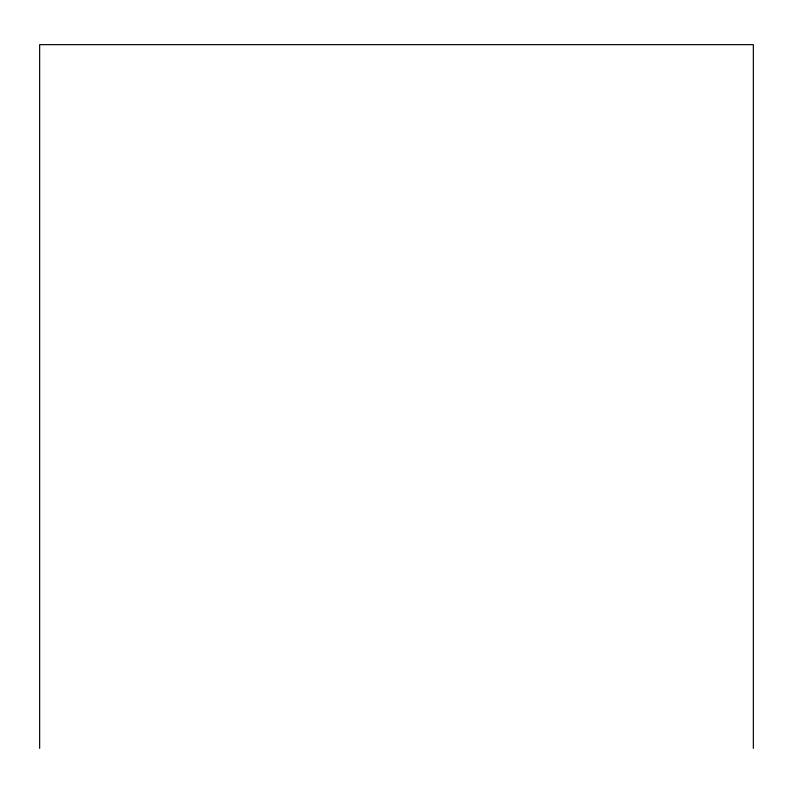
<?xml version="1.0" encoding="UTF-8"?>
<svg xmlns="http://www.w3.org/2000/svg" width="793" height="793" viewBox="0 0 793 793"><rect width="100%" height="100%" fill="white"/><g stroke="black" fill="none" stroke-linecap="round" stroke-linejoin="round"><path stroke-width="1.19" d="M753.35 748.344L753.35 44.656L39.65 44.656L39.65 748.344"/></g></svg>
